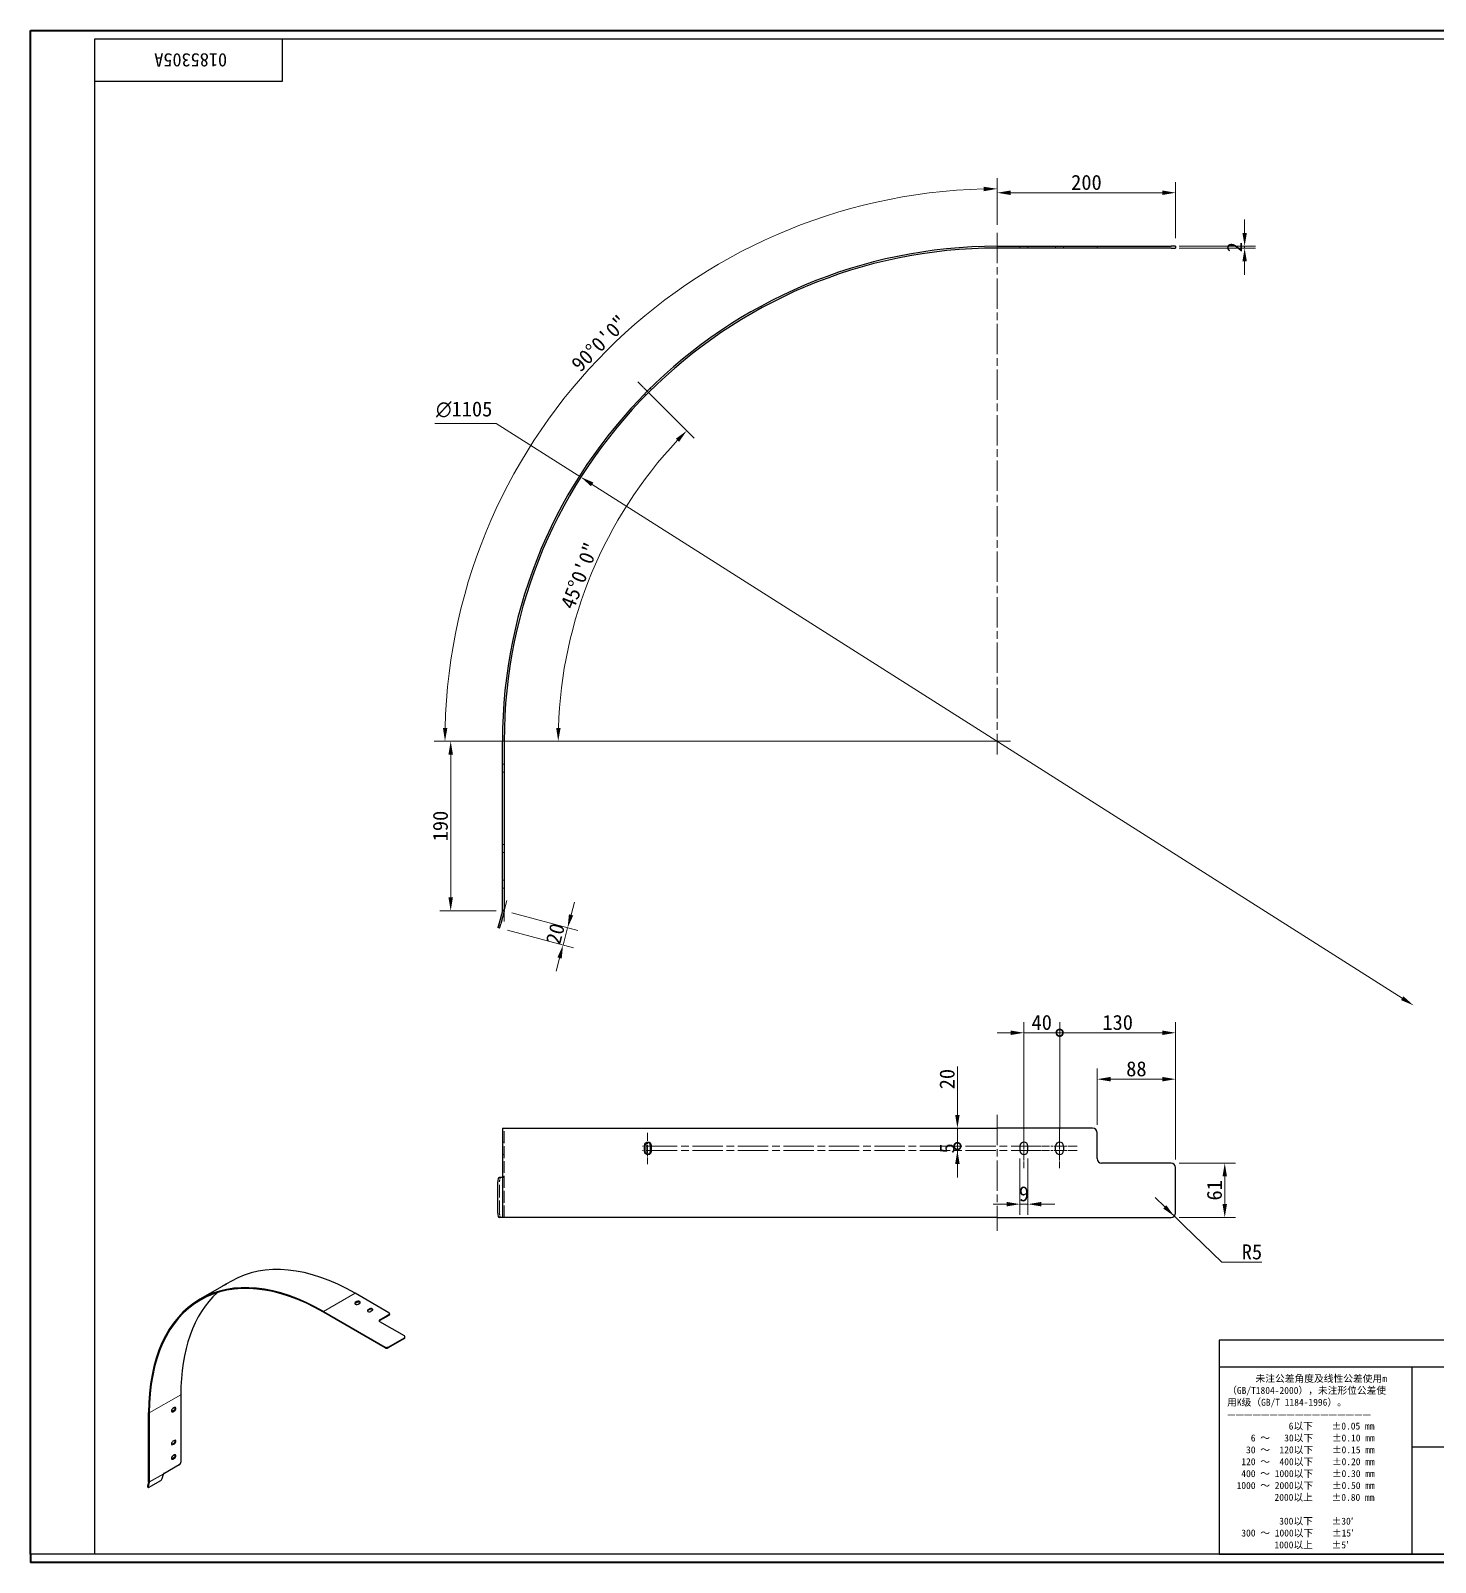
# Model space of a CAD drawing. Header units: millimetres. Extents: x 36 to 2487, y 33 to 1749.
# Drawn here: x 36 to 1610, y 33 to 1749 of the extents above; entities that cross this region are included whole.
import ezdxf
from ezdxf.enums import TextEntityAlignment as Align

# ---------------------------------------------------------------- set-up
doc = ezdxf.new("R2010")
doc.units = ezdxf.units.MM
doc.header["$LTSCALE"] = 6
doc.linetypes.add('CHAIN', pattern=[0.3543, 0.2362, -0.0295, 0.0591, -0.0295])
doc.linetypes.add('DASHED', pattern=[0.2067, 0.1654, -0.0413])
for name, color, linetype, lineweight in [('1', 7, 'Continuous', 18), ('可见 (ISO)', 7, 'Continuous', 25), ('可见窄的 (ISO)', 7, 'Continuous', 18), ('图框 (ISO)', 7, 'Continuous', 35), ('标题 (ISO)', 7, 'Continuous', 25)]:
    doc.layers.add(name, color=color, linetype=linetype, lineweight=lineweight)
for name, color, linetype, lineweight, true_color in [('中心标记 (ISO)', 1, 'CHAIN', 18, 0xff0000), ('中心线 (ISO)', 1, 'CHAIN', 18, 0xff0000), ('尺寸 (ISO)', 7, 'Continuous', 18, 0x008000), ('隐藏 (ISO)', 5, 'DASHED', 18, 0x0000ff)]:
    doc.layers.add(name, color=color, linetype=linetype, lineweight=lineweight, true_color=true_color)
doc.styles.add('文本样式164', font='SimSun.ttf')
doc.styles.add('文本样式165', font='SimSun.ttf')
doc.styles.add('文本样式74', font='SimSun.ttf')
doc.styles.add('最新国标', font='simfang.ttf')
doc.styles.add('注释文本 (ISO)', font='simfang.ttf')
doc.dimstyles.new('默认 (GB)', dxfattribs={"dimscale": 6, "dimtxt": 2.8, "dimasz": 2.5, "dimexe": 2, "dimexo": 1.5, "dimgap": 0.5, "dimtad": 1, "dimtoh": 1, "dimdsep": 46, "dimtxsty": '最新国标', "dimcen": 0.09, "dimdle": 10, "dimclrd": 256, "dimclre": 256, "dimclrt": 256, "dimaunit": 1, "dimadec": 3, "dimazin": 2, "dimtfac": 0.535714, "dimtdec": 3, "dimtmove": 0, "dimatfit": 3, "dimfxl": 0, "dimtolj": 1, "dimlwd": -1, "dimlwe": -1, "dimarcsym": 0})

# ---------------------------------------------------------------- blocks, each defined once
blk = doc.blocks.new('图框 最新国标')
at = {"layer": '图框 (ISO)'}
for p, q in [((6, 7), (6, 291.5)), ((6, 291.5), (414.5, 291.5)), ((414.5, 291.5), (414.5, 5.5)), ((6, 7), (6, 5.5)), ((6, 7), (6, 5.5)), ((414.5, 5.5), (6, 5.5))]:
    blk.add_line(p, q, dxfattribs=at)
at = {"layer": '图框 (ISO)', "color": 7, "linetype": 'Continuous', "lineweight": 25}
for p, q in [((18, 290), (413, 290)), ((18, 7), (18, 290)), ((18, 290), (413, 290)), ((53, 290), (53, 282)), ((413, 290), (413, 7)), ((413, 290), (413, 7)), ((53, 282), (18, 282)), ((413, 7), (6, 7)), ((413, 7), (18, 7))]:
    blk.add_line(p, q, dxfattribs=at)
at = {"layer": '图框 (ISO)', "style": '文本样式74'}
blk.add_attdef('零件代号_001', (42.7, 287.25), '', height=2.5, rotation=180, dxfattribs=at)
blk = doc.blocks.new('标题栏 最新国标')
at = {"layer": '标题 (ISO)'}
for p, q in [((381.98, -183.84), (196.98, -183.84)), ((196.98, -183.84), (196.98, -223.84)), ((254.48, -183.84), (254.48, -188.84)), ((269.48, -183.84), (269.48, -188.84)), ((281.48, -188.09), (281.48, -184.59)), ((281.48, -184.59), (286.48, -185.34)), ((286.48, -185.34), (286.48, -187.34)), ((289.48, -183.84), (289.48, -188.84)), ((381.98, -223.84), (381.98, -183.84)), ((383.48, -183.84), (383.48, -225.34)), ((286.48, -187.34), (281.48, -188.09)), ((196.98, -188.84), (381.98, -188.84)), ((232.98, -188.84), (232.98, -223.84)), ((321.98, -188.84), (321.98, -223.84)), ((321.98, -193.84), (381.98, -193.84)), ((321.98, -198.84), (381.98, -198.84)), ((351.98, -198.84), (351.98, -208.84)), ((321.98, -203.84), (232.98, -203.84)), ((321.98, -203.84), (381.98, -203.84)), ((321.98, -208.84), (381.98, -208.84)), ((321.98, -218.84), (381.98, -218.84)), ((196.98, -223.84), (381.98, -223.84)), ((383.48, -225.34), (196.98, -225.34))]:
    blk.add_line(p, q, dxfattribs=at)
at = {"layer": '标题 (ISO)', "linetype": 'CHAIN', "ltscale": 5.000333}
blk.add_line((274.98, -184.09), (274.98, -188.59), dxfattribs=at)
at = {"layer": '标题 (ISO)', "linetype": 'CHAIN', "ltscale": 15.834605}
blk.add_line((272.73, -186.34), (286.98, -186.34), dxfattribs=at)
at = {"layer": '标题 (ISO)'}
for radius in [1.75, 1]:
    blk.add_circle((274.98, -186.34), radius, dxfattribs=at)
at = {"layer": '1', "style": '文本样式164'}
for s, p in [('UNIT: mm', (261.98, -186.34)), ('材 料', (299.48, -186.34)), ('设 计', (327.98, -191.34)), ('制 图', (327.98, -196.34)), ('比 例', (327.98, -201.34)), ('重 量', (357.98, -201.34)), ('共 1  张', (336.98, -206.34)), ('第 1  张', (366.98, -206.34))]:
    blk.add_text(s, height=2, dxfattribs=at).set_placement(p, align=Align.MIDDLE_CENTER)
at = {"layer": '标题 (ISO)', "style": '注释文本 (ISO)'}
for s, insert, char_height, attachment_point, line_spacing_factor in [('\\fSimSun|b0|i0;{\\H1.3000;      未注公差角度及线性公差使用m\\P}\\fSimSun|b0|i0;{\\H1.3000;（GB/T1804-2000），未注形位公差使\\P}\\fSimSun|b0|i0;{\\H1.3000;用K级（GB/T 1184-1996）。\\P}\\fSimSun|b0|i0;{\\H1.3000;—————————————————\\P}\\fSimSun|b0|i0;{\\H1.3000;             6以下    ±0.05 mm\\P}\\fSimSun|b0|i0;{\\H1.3000;     6 ～   30以下    ±0.10 mm\\P}\\fSimSun|b0|i0;{\\H1.3000;    30 ～  120以下    ±0.15 mm\\P}\\fSimSun|b0|i0;{\\H1.3000;   120 ～  400以下    ±0.20 mm\\P}\\fSimSun|b0|i0;{\\H1.3000;   400 ～ 1000以下    ±0.30 mm\\P}\\fSimSun|b0|i0;{\\H1.3000;  1000 ～ 2000以下    ±0.50 mm\\P}\\fSimSun|b0|i0;{\\H1.3000;          2000以上    ±0.80 mm\\P}\\fSimSun|b0|i0;{\\H1.3000;\\P}\\fSimSun|b0|i0;{\\H1.3000;           300以下    ±30′\\P}\\fSimSun|b0|i0;{\\H1.3000;   300 ～ 1000以下    ±15′\\P}\\fSimSun|b0|i0;{\\H1.3000;          1000以上    ±5′}', (198.48, -206.63), 1.3, 4, 1.023913), ('{\\fMicrosoft YaHei|b0|i0|c134|p34;\\H1.75x;蓝探科工业自动化（江苏）有限公司\\P\\fArial|b0|i0|c0|p34;\\H0.71429x;Lantech Industrial Automation (Jiangsu) Co., Ltd\\fFangSong|b0|i0|c134|p49;.\\H1.15195x; }', (277.48, -213.84), 2, 5, 0.978695)]:
    blk.add_mtext(s, dxfattribs=dict(at, insert=insert, char_height=char_height, attachment_point=attachment_point, line_spacing_factor=line_spacing_factor))
at = {"layer": '标题 (ISO)', "attachment_point": 5, "style": '注释文本 (ISO)'}
for s, insert, char_height in [('\\fFangSong|b0|i0;零件号', (327.98, -211.84), 2), ('\\fSimSun|b0|i0;{\\H1.6000;未经蓝探科事先书面同意，严禁复制或发布此文件。}', (351.98, -221.34), 1.6)]:
    blk.add_mtext(s, dxfattribs=dict(at, insert=insert, char_height=char_height))
at = {"layer": '标题 (ISO)'}
for tag, p, height, style in [('材料_001', (320.09, -187.33), 2, '注释文本 (ISO)'), ('设计人_001', (353.65, -192.33), 2, '注释文本 (ISO)'), ('库存编号_001', (267.48, -198.12), 3.5, '文本样式165'), ('设计人_001', (353.65, -197.33), 2, '注释文本 (ISO)'), ('视图比例_001', (339.25, -202.33), 2, '注释文本 (ISO)'), ('质量\\P3;_001', (371.53, -202.3), 2, '注释文本 (ISO)'), ('零件代号_001', (347.9, -215.59), 3.5, '文本样式165')]:
    blk.add_attdef(tag, p, '', height=height, dxfattribs=dict(at, style=style))
blk = doc.blocks.new('*D5')
at = {"layer": 'Defpoints', "color": 0, "transparency": 16777216}
for p in [(652.7, 1248.8), (1585.9, 657)]:
    blk.add_point(p, dxfattribs=at)
at = {"layer": '尺寸 (ISO)', "color": 116, "true_color": 0x00803f, "transparency": 16777216}
for p, q in [((557.7, 1308.9), (489.1, 1308.9)), ((652.7, 1248.8), (557.7, 1308.9)), ((1573.2, 665.1), (665.3, 1240.7))]:
    blk.add_line(p, q, dxfattribs=at)
for points in [[(666.7, 1242.8), (664, 1238.6), (652.7, 1248.8)], [(1574.5, 667.2), (1571.9, 662.9), (1585.9, 657)]]:
    blk.add_solid(points, dxfattribs=at)
at = {"layer": '尺寸 (ISO)', "transparency": 16777216, "insert": (521.9, 1324.6), "char_height": 16.8, "attachment_point": 5, "style": '最新国标'}
blk.add_mtext('\\A1;\\fAIGDT|b0|i0;n\\fFangSong|b0|i0;1105', dxfattribs=at)
blk = doc.blocks.new('*D6')
at = {"layer": 'Defpoints', "color": 0, "transparency": 16777216}
for p in [(1319.3, 1567.4), (1119.3, 1522.4), (1319.3, 1507.4)]:
    blk.add_point(p, dxfattribs=at)
at = {"layer": '尺寸 (ISO)', "color": 116, "true_color": 0x00803f, "transparency": 16777216}
for p, q in [((1119.3, 1531.4), (1119.3, 1579.4)), ((1319.3, 1516.4), (1319.3, 1579.4)), ((1134.3, 1567.4), (1304.3, 1567.4))]:
    blk.add_line(p, q, dxfattribs=at)
for points in [[(1134.3, 1569.9), (1134.3, 1564.9), (1119.3, 1567.4)], [(1304.3, 1569.9), (1304.3, 1564.9), (1319.3, 1567.4)]]:
    blk.add_solid(points, dxfattribs=at)
at = {"layer": '尺寸 (ISO)', "transparency": 16777216, "insert": (1219.3, 1578.9), "char_height": 16.8, "attachment_point": 5, "style": '最新国标'}
blk.add_mtext('\\A1;200', dxfattribs=at)
blk = doc.blocks.new('*D7')
at = {"layer": 'Defpoints', "color": 0, "transparency": 16777216}
for p in [(506.8, 952.9), (549.8, 952.9), (566.8, 762.9)]:
    blk.add_point(p, dxfattribs=at)
at = {"layer": '尺寸 (ISO)', "color": 116, "true_color": 0x00803f, "transparency": 16777216}
for p, q in [((540.8, 952.9), (494.8, 952.9)), ((506.8, 777.9), (506.8, 937.9)), ((557.8, 762.9), (494.8, 762.9))]:
    blk.add_line(p, q, dxfattribs=at)
for points in [[(504.3, 937.9), (509.3, 937.9), (506.8, 952.9)], [(504.3, 777.9), (509.3, 777.9), (506.8, 762.9)]]:
    blk.add_solid(points, dxfattribs=at)
at = {"layer": '尺寸 (ISO)', "transparency": 16777216, "insert": (495.3, 857.9), "char_height": 16.8, "attachment_point": 5, "rotation": 90, "style": '最新国标'}
blk.add_mtext('\\A1;190', dxfattribs=at)
blk = doc.blocks.new('*D8')
at = {"layer": 'Defpoints', "color": 0, "transparency": 16777216}
for p in [(1119.3, 1522.4), (809.8, 1488.8), (1110.3, 952.9), (1119.3, 952.9)]:
    blk.add_point(p, dxfattribs=at)
at = {"layer": '尺寸 (ISO)', "color": 116, "true_color": 0x00803f, "transparency": 16777216}
for p, q in [((1119.3, 1531.4), (1119.3, 1583.8)), ((1101.3, 952.9), (488.4, 952.9))]:
    blk.add_line(p, q, dxfattribs=at)
blk.add_arc((1119.3, 952.9), 618.9, 91.3888, 178.6112, dxfattribs=at)
for points in [[(1104.2, 1574.1), (1104.3, 1569.1), (1119.3, 1571.8)], [(503.1, 967.9), (498.1, 967.9), (500.4, 952.9)]]:
    blk.add_solid(points, dxfattribs=at)
at = {"layer": '尺寸 (ISO)', "transparency": 16777216, "insert": (673.5, 1398.6), "char_height": 16.8, "attachment_point": 5, "rotation": 45, "style": '最新国标'}
blk.add_mtext('\\A1;90°0\'0"', dxfattribs=at)
blk = doc.blocks.new('*D9')
at = {"layer": 'Defpoints', "color": 0, "transparency": 16777216}
for p in [(1314.3, 1507.4), (1314.3, 1505.4), (1396.6, 1505.4)]:
    blk.add_point(p, dxfattribs=at)
at = {"layer": '尺寸 (ISO)', "color": 116, "true_color": 0x00803f, "transparency": 16777216}
for p, q in [((1396.6, 1522.4), (1396.6, 1537.4)), ((1323.3, 1507.4), (1408.6, 1507.4)), ((1323.3, 1505.4), (1408.6, 1505.4)), ((1396.6, 1507.4), (1396.6, 1505.4)), ((1396.6, 1490.4), (1396.6, 1475.4))]:
    blk.add_line(p, q, dxfattribs=at)
for points in [[(1394.1, 1522.4), (1399.1, 1522.4), (1396.6, 1507.4)], [(1394.1, 1490.4), (1399.1, 1490.4), (1396.6, 1505.4)]]:
    blk.add_solid(points, dxfattribs=at)
at = {"layer": '尺寸 (ISO)', "transparency": 16777216, "insert": (1385.2, 1506.4), "char_height": 16.8, "attachment_point": 5, "rotation": 90, "style": '最新国标'}
blk.add_mtext('\\A1;2', dxfattribs=at)
blk = doc.blocks.new('*D10')
at = {"layer": 'Defpoints', "color": 0, "transparency": 16777216}
for p in [(566.8, 762.9), (561.6, 743.6), (632.7, 724.5)]:
    blk.add_point(p, dxfattribs=at)
at = {"layer": '尺寸 (ISO)', "color": 116, "true_color": 0x00803f, "transparency": 16777216}
for p, q in [((641.7, 758.3), (645.6, 772.8)), ((575.5, 760.6), (649.4, 740.7)), ((570.3, 741.2), (644.3, 721.4)), ((637.8, 743.8), (632.7, 724.5)), ((628.8, 710), (624.9, 695.5))]:
    blk.add_line(p, q, dxfattribs=at)
for points in [[(639.3, 759), (644.1, 757.7), (637.8, 743.8)], [(626.4, 710.7), (631.2, 709.4), (632.7, 724.5)]]:
    blk.add_solid(points, dxfattribs=at)
at = {"layer": '尺寸 (ISO)', "transparency": 16777216, "insert": (624.1, 737.2), "char_height": 16.8, "attachment_point": 5, "rotation": 75, "style": '最新国标'}
blk.add_mtext('\\A1;20', dxfattribs=at)
blk = doc.blocks.new('_DotSmall')
at = {"color": 0, "linetype": 'ByBlock', "const_width": 0.5}
blk.add_lwpolyline([(-0.0625, 0, 1), (0.0625, 0, 1)], format="xyb", close=True, dxfattribs=at)
blk = doc.blocks.new('*D11')
at = {"layer": 'Defpoints', "color": 0, "transparency": 16777216}
for p in [(1189.3, 626.3), (1149.3, 509.3), (1189.3, 509.3)]:
    blk.add_point(p, dxfattribs=at)
at = {"layer": '尺寸 (ISO)', "color": 116, "true_color": 0x00803f, "transparency": 16777216}
for p, q in [((1149.3, 518.3), (1149.3, 638.3)), ((1189.3, 518.3), (1189.3, 638.3)), ((1134.3, 626.3), (1119.3, 626.3)), ((1149.3, 626.3), (1164.3, 626.3)), ((1164.3, 626.3), (1189.3, 626.3))]:
    blk.add_line(p, q, dxfattribs=at)
blk.add_solid([(1134.3, 628.8), (1134.3, 623.8), (1149.3, 626.3)], dxfattribs=at)
at = {"layer": '尺寸 (ISO)', "color": 116, "true_color": 0x00803f, "transparency": 16777216, "xscale": 15, "yscale": 15, "zscale": 15, "rotation": 180}
blk.add_blockref('_DotSmall', (1189.3, 626.3), dxfattribs=at)
at = {"layer": '尺寸 (ISO)', "transparency": 16777216, "insert": (1169.2, 637.8), "char_height": 16.8, "attachment_point": 5, "style": '最新国标'}
blk.add_mtext('\\A1;40', dxfattribs=at)
blk = doc.blocks.new('*D13')
at = {"layer": 'Defpoints', "color": 0, "transparency": 16777216}
for p in [(1319.3, 626.3), (1189.3, 509.3), (1319.3, 475.3)]:
    blk.add_point(p, dxfattribs=at)
at = {"layer": '尺寸 (ISO)', "color": 116, "true_color": 0x00803f, "transparency": 16777216}
for p, q in [((1189.3, 518.3), (1189.3, 638.3)), ((1319.3, 484.3), (1319.3, 638.3)), ((1189.3, 626.3), (1304.3, 626.3))]:
    blk.add_line(p, q, dxfattribs=at)
blk.add_solid([(1304.3, 628.8), (1304.3, 623.8), (1319.3, 626.3)], dxfattribs=at)
at = {"layer": '尺寸 (ISO)', "color": 116, "true_color": 0x00803f, "transparency": 16777216, "xscale": 15, "yscale": 15, "zscale": 15, "rotation": 180}
blk.add_blockref('_DotSmall', (1189.3, 626.3), dxfattribs=at)
at = {"layer": '尺寸 (ISO)', "transparency": 16777216, "insert": (1254.3, 637.8), "char_height": 16.8, "attachment_point": 5, "style": '最新国标'}
blk.add_mtext('\\A1;130', dxfattribs=at)
blk = doc.blocks.new('*D14')
at = {"layer": 'Defpoints', "color": 0, "transparency": 16777216}
for p in [(1319.3, 574.3), (1231.3, 514.3), (1319.3, 475.3)]:
    blk.add_point(p, dxfattribs=at)
at = {"layer": '尺寸 (ISO)', "color": 116, "true_color": 0x00803f, "transparency": 16777216}
for p, q in [((1231.3, 523.3), (1231.3, 586.3)), ((1319.3, 484.3), (1319.3, 586.3)), ((1246.3, 574.3), (1304.3, 574.3))]:
    blk.add_line(p, q, dxfattribs=at)
for points in [[(1246.3, 576.8), (1246.3, 571.8), (1231.3, 574.3)], [(1304.3, 576.8), (1304.3, 571.8), (1319.3, 574.3)]]:
    blk.add_solid(points, dxfattribs=at)
at = {"layer": '尺寸 (ISO)', "transparency": 16777216, "insert": (1275.3, 585.8), "char_height": 16.8, "attachment_point": 5, "style": '最新国标'}
blk.add_mtext('\\A1;88', dxfattribs=at)
blk = doc.blocks.new('*D15')
at = {"layer": 'Defpoints', "color": 0, "transparency": 16777216}
for p in [(1314.3, 480.3), (1314.3, 419.3), (1374.3, 419.3)]:
    blk.add_point(p, dxfattribs=at)
at = {"layer": '尺寸 (ISO)', "color": 116, "true_color": 0x00803f, "transparency": 16777216}
for p, q in [((1323.3, 480.3), (1386.3, 480.3)), ((1374.3, 465.3), (1374.3, 434.3)), ((1323.3, 419.3), (1386.3, 419.3))]:
    blk.add_line(p, q, dxfattribs=at)
for points in [[(1371.8, 465.3), (1376.8, 465.3), (1374.3, 480.3)], [(1371.8, 434.3), (1376.8, 434.3), (1374.3, 419.3)]]:
    blk.add_solid(points, dxfattribs=at)
at = {"layer": '尺寸 (ISO)', "transparency": 16777216, "insert": (1362.8, 449.8), "char_height": 16.8, "attachment_point": 5, "rotation": 90, "style": '最新国标'}
blk.add_mtext('\\A1;61', dxfattribs=at)
blk = doc.blocks.new('*D16')
at = {"layer": 'Defpoints', "color": 0, "transparency": 16777216}
for p in [(1074.7, 499.3), (1149.3, 499.3), (1149.3, 494.3)]:
    blk.add_point(p, dxfattribs=at)
at = {"layer": '尺寸 (ISO)', "color": 116, "true_color": 0x00803f, "transparency": 16777216}
for p, q in [((1074.7, 499.3), (1074.7, 514.3)), ((1074.7, 494.3), (1074.7, 499.3)), ((1074.7, 479.3), (1074.7, 464.3))]:
    blk.add_line(p, q, dxfattribs=at)
blk.add_solid([(1072.2, 479.3), (1077.2, 479.3), (1074.7, 494.3)], dxfattribs=at)
at = {"layer": '尺寸 (ISO)', "color": 116, "true_color": 0x00803f, "transparency": 16777216, "xscale": 15, "yscale": 15, "zscale": 15, "rotation": 270}
blk.add_blockref('_DotSmall', (1074.7, 499.3), dxfattribs=at)
at = {"layer": '尺寸 (ISO)', "transparency": 16777216, "insert": (1063.2, 496.8), "char_height": 16.8, "attachment_point": 5, "rotation": 90, "style": '最新国标'}
blk.add_mtext('\\A1;5', dxfattribs=at)
blk = doc.blocks.new('*D17')
at = {"layer": 'Defpoints', "color": 0, "transparency": 16777216}
for p in [(1074.7, 519.3), (1119.3, 519.3), (1149.3, 499.3)]:
    blk.add_point(p, dxfattribs=at)
at = {"layer": '尺寸 (ISO)', "color": 116, "true_color": 0x00803f, "transparency": 16777216}
for p, q in [((1074.7, 534.3), (1074.7, 588.5)), ((1074.7, 499.3), (1074.7, 519.3)), ((1074.7, 499.3), (1074.7, 484.3))]:
    blk.add_line(p, q, dxfattribs=at)
blk.add_solid([(1072.2, 534.3), (1077.2, 534.3), (1074.7, 519.3)], dxfattribs=at)
at = {"layer": '尺寸 (ISO)', "color": 116, "true_color": 0x00803f, "transparency": 16777216, "xscale": 15, "yscale": 15, "zscale": 15, "rotation": 90}
blk.add_blockref('_DotSmall', (1074.7, 499.3), dxfattribs=at)
at = {"layer": '尺寸 (ISO)', "transparency": 16777216, "insert": (1063.2, 574.4), "char_height": 16.8, "attachment_point": 5, "rotation": 90, "style": '最新国标'}
blk.add_mtext('\\A1;20', dxfattribs=at)
blk = doc.blocks.new('*D18')
at = {"layer": 'Defpoints', "color": 0, "transparency": 16777216}
for p in [(1144.8, 494.3), (1153.8, 494.3), (1153.8, 434.3)]:
    blk.add_point(p, dxfattribs=at)
at = {"layer": '尺寸 (ISO)', "color": 116, "true_color": 0x00803f, "transparency": 16777216}
for p, q in [((1144.8, 485.3), (1144.8, 422.3)), ((1153.8, 485.3), (1153.8, 422.3)), ((1129.8, 434.3), (1114.8, 434.3)), ((1144.8, 434.3), (1153.8, 434.3)), ((1168.8, 434.3), (1183.8, 434.3))]:
    blk.add_line(p, q, dxfattribs=at)
for points in [[(1129.8, 436.8), (1129.8, 431.8), (1144.8, 434.3)], [(1168.8, 436.8), (1168.8, 431.8), (1153.8, 434.3)]]:
    blk.add_solid(points, dxfattribs=at)
at = {"layer": '尺寸 (ISO)', "transparency": 16777216, "insert": (1149.3, 445.8), "char_height": 16.8, "attachment_point": 5, "style": '最新国标'}
blk.add_mtext('\\A1;9', dxfattribs=at)
blk = doc.blocks.new('*D19')
at = {"layer": 'Defpoints', "color": 0, "transparency": 16777216}
for p in [(1314.3, 424.3), (1317.9, 420.8)]:
    blk.add_point(p, dxfattribs=at)
at = {"layer": '尺寸 (ISO)', "color": 116, "true_color": 0x00803f, "transparency": 16777216}
for p, q in [((1307.1, 431.2), (1296.3, 441.7)), ((1314.3, 424.3), (1317.9, 420.8)), ((1317.9, 420.8), (1328.6, 410.4)), ((1371.2, 369.2), (1328.6, 410.4)), ((1416, 369.2), (1371.2, 369.2))]:
    blk.add_line(p, q, dxfattribs=at)
blk.add_solid([(1308.8, 433), (1305.3, 429.4), (1317.9, 420.8)], dxfattribs=at)
at = {"layer": '尺寸 (ISO)', "transparency": 16777216, "insert": (1404.8, 380.7), "char_height": 16.8, "attachment_point": 5, "style": '最新国标'}
blk.add_mtext('\\A1;R5', dxfattribs=at)
blk = doc.blocks.new('*D29')
at = {"layer": 'Defpoints', "color": 0, "transparency": 16777216}
for p in [(716.6, 1355.6), (693.2, 1198.9), (1110.3, 952.9), (1119.3, 952.9)]:
    blk.add_point(p, dxfattribs=at)
at = {"layer": '尺寸 (ISO)', "color": 116, "true_color": 0x00803f, "transparency": 16777216}
blk.add_line((722.9, 1349.2), (779.8, 1292.3), dxfattribs=at)
blk.add_arc((1119.3, 952.9), 492, 136.7469, 178.2531, dxfattribs=at)
for points in [[(759.1, 1291.8), (762.7, 1288.3), (771.4, 1300.8)], [(630, 967.9), (625, 967.9), (627.3, 952.9)]]:
    blk.add_solid(points, dxfattribs=at)
at = {"layer": '尺寸 (ISO)', "transparency": 16777216, "insert": (651.2, 1138.4), "char_height": 16.8, "attachment_point": 5, "rotation": 68.3848, "style": '最新国标'}
blk.add_mtext('\\A1;45°0\'0"', dxfattribs=at)

msp = doc.modelspace()

# ---------------------------------------------------------------- linework, layer by layer
at = {"layer": '中心标记 (ISO)', "ltscale": 23.990969}
for p, q in [((1119.259, 1522.39), (1119.259, 937.89)), ((1134.259, 952.89), (549.759, 952.89)), ((1168.759, 499.283), (721.719, 499.283)), ((1168.759, 494.283), (721.719, 494.283))]:
    msp.add_line(p, q, dxfattribs=at)
at = {"layer": '中心标记 (ISO)', "ltscale": 6.389343}
for p, q in [((1149.259, 518.783), (1149.259, 484.283)), ((1189.259, 518.783), (1189.259, 484.283)), ((1149.259, 509.283), (1149.259, 474.783)), ((1189.259, 509.283), (1189.259, 474.783))]:
    msp.add_line(p, q, dxfattribs=at)
at = {"layer": '中心标记 (ISO)', "ltscale": 7.222748}
for p, q in [((1208.759, 499.283), (1169.759, 499.283)), ((1208.759, 494.283), (1169.759, 494.283))]:
    msp.add_line(p, q, dxfattribs=at)
at = {"layer": '中心线 (ISO)', "ltscale": 5.926352}
msp.add_line((716.575, 1355.574), (739.202, 1332.947), dxfattribs=at)
at = {"layer": '中心线 (ISO)', "ltscale": 23.990969}
msp.add_line((1119.259, 534.283), (1119.259, 404.283), dxfattribs=at)
at = {"layer": '中心线 (ISO)', "ltscale": 6.481943}
msp.add_line((727.181, 514.283), (727.181, 479.283), dxfattribs=at)
at = {"layer": '可见 (ISO)'}
for p, q in [((1119.259, 1507.39), (1314.259, 1507.39)), ((1314.259, 1505.39), (1119.259, 1505.39)), ((1319.259, 1507.39), (1314.259, 1507.39)), ((1314.259, 1505.39), (1319.259, 1505.39)), ((1319.259, 1507.39), (1319.259, 1505.39)), ((564.759, 763.417), (564.759, 952.89)), ((566.759, 952.89), (566.759, 763.417)), ((564.691, 762.899), (560.945, 748.919)), ((566.623, 762.381), (562.877, 748.401)), ((566.724, 762.89), (566.759, 762.89)), ((566.759, 762.89), (566.759, 763.417)), ((560.945, 748.919), (559.651, 744.089)), ((561.583, 743.571), (559.651, 744.089)), ((561.583, 743.571), (562.877, 748.401)), ((564.759, 519.283), (564.759, 419.283)), ((564.759, 519.283), (1119.259, 519.283)), ((1226.259, 519.283), (1119.259, 519.283)), ((723.999, 494.283), (723.999, 499.283)), ((725.414, 499.283), (725.414, 494.283)), ((730.363, 499.283), (730.363, 494.283)), ((1144.759, 499.283), (1144.759, 494.283)), ((1153.759, 494.283), (1153.759, 499.283)), ((1184.759, 494.283), (1184.759, 499.283)), ((1193.759, 499.283), (1193.759, 494.283)), ((1231.259, 485.283), (1231.259, 514.283)), ((564.691, 464.283), (560.945, 464.283)), ((564.759, 464.283), (564.691, 464.283)), ((1314.259, 480.283), (1236.259, 480.283)), ((1319.259, 424.283), (1319.259, 475.283)), ((559.651, 424.283), (559.651, 459.283)), ((564.691, 419.283), (560.945, 419.283)), ((564.759, 419.283), (564.691, 419.283)), ((1119.259, 419.283), (564.759, 419.283)), ((1119.259, 419.283), (1314.259, 419.283)), ((255.127, 344.735), (253.359, 343.715)), ((261.068, 348.176), (255.588, 345.012)), ((250.638, 342.155), (225.713, 327.764)), ((437.523, 312.603), (399.693, 334.444)), ((364.338, 314.032), (433.281, 274.228)), ((433.281, 273.411), (364.338, 313.216)), ((401.638, 325.157), (399.87, 324.136)), ((399.87, 323.32), (401.638, 324.34)), ((403.052, 322.299), (404.82, 323.32)), ((414.012, 315.971), (415.78, 316.992)), ((415.78, 316.175), (414.012, 315.155)), ((418.962, 315.155), (417.194, 314.134)), ((427.27, 304.642), (437.523, 310.562)), ((437.523, 309.745), (427.27, 303.826)), ((438.256, 311.583), (438.256, 310.766)), ((454.848, 286.679), (427.27, 302.601)), ((436.816, 274.228), (454.848, 284.638)), ((454.848, 283.822), (436.816, 273.411)), ((455.58, 284.842), (455.58, 285.659)), ((197.284, 206.357), (195.516, 205.336)), ((204.355, 220.849), (204.355, 145.323)), ((168.293, 123.493), (168.293, 200.845)), ((169, 200.437), (169, 123.085)), ((196.577, 203.091), (194.809, 202.07)), ((195.516, 201.662), (197.284, 202.682)), ((196.577, 166.348), (194.809, 165.328)), ((197.284, 169.614), (195.516, 168.594)), ((195.516, 164.919), (197.284, 165.94)), ((202.587, 142.262), (185.263, 132.259)), ((196.577, 150.018), (194.809, 148.998)), ((197.284, 153.284), (195.516, 152.264)), ((195.516, 148.589), (197.284, 149.61)), ((168.268, 123.296), (166.944, 118.353)), ((168.951, 122.69), (167.627, 117.747)), ((168.937, 117.06), (181.312, 124.205)), ((183.537, 126.933), (184.861, 131.876)), ((185.263, 132.668), (184.91, 132.464)), ((184.91, 132.464), (185.263, 132.259)), ((184.91, 132.464), (184.91, 132.27)), ((185.263, 132.259), (185.263, 132.668)), ((167.736, 116.897), (167.053, 117.503))]:
    msp.add_line(p, q, dxfattribs=at)
for centre, radius, start, end in [((1119.259, 952.89), 554.5, 90, 180), ((1119.259, 952.89), 552.5, 90, 180), ((562.759, 763.417), 2, 345, 0), ((562.759, 763.417), 4, 345, 0), ((1226.259, 514.283), 5, 0, 90), ((1149.259, 499.283), 4.5, 0, 180), ((1189.259, 499.283), 4.5, 0, 180), ((1149.259, 494.283), 4.5, 180, 0), ((1189.259, 494.283), 4.5, 180, 0), ((1236.259, 485.283), 5, 180, 270), ((1314.259, 475.283), 5, 0, 90), ((1314.259, 424.283), 5, 270, 0)]:
    msp.add_arc(centre, radius, start, end, dxfattribs=at)
for centre, major_axis, ratio, start_param, end_param in [((560.945, 459.283), (0, 5), 0.25881905, 0, 1.57079633), ((560.945, 424.283), (0, -5), 0.25881905, 4.71238898, 6.28318531), ((364.338, 87.658), (-138.125, 239.24), 0.57735027, 5.49778714, 7.06858347), ((399.693, 108.071), (-138.625, 240.106), 0.57735027, 5.49778714, 6.28318531), ((364.338, 87.658), (-138.625, 240.106), 0.57735027, 5.49778714, 7.06858347), ((399.693, 108.071), (-138.125, 239.24), 0.57735027, 0.12833512, 0.78539816), ((401.461, 323.218), (-2.25, 0), 0.57735027, 5.49778714, 8.6393798), ((401.461, 322.401), (-2.25, 0), 0.57735027, 5.49778714, 5.96349805), ((403.229, 324.238), (2.25, 0), 0.57735027, 5.49778714, 8.6393798), ((403.229, 323.422), (2.25, 0), 0.57735027, 0.31968726, 2.35619449), ((415.603, 315.053), (-2.25, 0), 0.57735027, 5.49778714, 8.6393798), ((415.603, 314.236), (-2.25, 0), 0.57735027, 5.49778714, 5.96349805), ((417.371, 316.073), (2.25, 0), 0.57735027, 5.49778714, 8.6393798), ((417.371, 315.257), (2.25, 0), 0.57735027, 0.31968726, 2.35619449), ((435.756, 311.583), (2.5, 0), 0.57735027, 5.49778714, 7.06858347), ((435.756, 310.766), (2.5, 0), 0.57735027, 5.49778714, 6.28318531), ((429.038, 303.622), (-2.5, 0), 0.57735027, 5.49778714, 7.06858347), ((429.038, 302.805), (-2.5, 0), 0.57735027, 5.49778714, 5.99642875), ((453.08, 285.659), (2.5, 0), 0.57735027, 5.49778714, 7.06858347), ((453.08, 284.842), (2.5, 0), 0.57735027, 5.49778714, 6.28318531), ((435.049, 275.248), (2.5, 0), 0.57735027, 3.92699082, 5.49778714), ((435.049, 274.432), (-2.5, 0), 0.57735027, 0.78539816, 2.35619449), ((196.577, 204.928), (1.125, 1.949), 0.57735027, 3.92699082, 5.96349805), ((197.284, 204.519), (1.125, 1.949), 0.57735027, 3.92699082, 7.06858347), ((195.516, 203.499), (-1.125, -1.949), 0.57735027, 3.92699082, 7.06858347), ((194.809, 203.907), (-1.125, -1.949), 0.57735027, 0.31968726, 0.78539816), ((195.516, 166.756), (-1.125, -1.949), 0.57735027, 3.92699082, 7.06858347), ((194.809, 167.165), (-1.125, -1.949), 0.57735027, 0.31968726, 0.78539816), ((196.577, 168.185), (1.125, 1.949), 0.57735027, 3.92699082, 5.96349805), ((197.284, 167.777), (1.125, 1.949), 0.57735027, 3.92699082, 7.06858347), ((195.516, 150.427), (-1.125, -1.949), 0.57735027, 3.92699082, 7.06858347), ((194.809, 150.835), (-1.125, -1.949), 0.57735027, 0.31968726, 0.78539816), ((196.577, 151.855), (1.125, 1.949), 0.57735027, 3.92699082, 5.96349805), ((197.284, 151.447), (1.125, 1.949), 0.57735027, 3.92699082, 7.06858347), ((202.587, 144.303), (1.25, 2.165), 0.57735027, 3.92699082, 5.49778714), ((167.585, 123.901), (0.5, -0.866), 0.57735027, 0.52359878, 0.78539816), ((167.585, 123.901), (1, -1.732), 0.57735027, 0.52359878, 0.78539816), ((181.769, 125.912), (1.659, 1.871), 0.40824829, 4.02766978, 5.5984661), ((183.495, 133.087), (-1, 1.732), 0.57735027, 3.66519143, 3.92699082), ((168.712, 119.373), (-1.659, -1.871), 0.40824829, 5.5984661, 6.28318531), ((169.395, 118.768), (-1.659, -1.871), 0.40824829, 5.5984661, 7.16926243)]:
    msp.add_ellipse(centre, major_axis=major_axis, ratio=ratio, start_param=start_param, end_param=end_param, dxfattribs=at)
for points, knots in [([(723.999, 499.283), (723.999, 499.848), (724.079, 500.451), (724.401, 501.559), (724.644, 502.065), (725.206, 502.864), (725.562, 503.211), (726.343, 503.67), (726.769, 503.783), (727.168, 503.783)], [-1.356078494, -1.356078494, -1.356078494, -1.356078494, -1.186568682, -1.186568682, -1.01705887, -1.01705887, -0.847549058, -0.847549058, -0.678039247, -0.678039247, -0.678039247, -0.678039247]), ([(727.876, 503.669), (727.703, 503.614), (727.532, 503.537), (726.976, 503.211), (726.62, 502.864), (726.058, 502.065), (725.815, 501.559), (725.493, 500.451), (725.414, 499.848), (725.414, 499.283)], [0.775903015, 0.775903015, 0.775903015, 0.775903015, 0.847549087, 0.847549087, 1.017058905, 1.017058905, 1.186568722, 1.186568722, 1.35607854, 1.35607854, 1.35607854, 1.35607854]), ([(727.168, 503.783), (727.568, 503.783), (727.995, 503.67), (728.781, 503.211), (729.141, 502.864), (729.709, 502.065), (729.956, 501.559), (730.283, 500.451), (730.363, 499.848), (730.363, 499.283)], [-0.678039247, -0.678039247, -0.678039247, -0.678039247, -0.508529435, -0.508529435, -0.339019623, -0.339019623, -0.169509812, -0.169509812, 0, 0, 0, 0]), ([(727.168, 489.783), (726.769, 489.783), (726.343, 489.896), (725.562, 490.355), (725.206, 490.701), (724.644, 491.5), (724.401, 492.006), (724.079, 493.115), (723.999, 493.718), (723.999, 494.283)], [0.678039247, 0.678039247, 0.678039247, 0.678039247, 0.847549058, 0.847549058, 1.01705887, 1.01705887, 1.186568682, 1.186568682, 1.356078494, 1.356078494, 1.356078494, 1.356078494]), ([(725.414, 494.283), (725.414, 493.718), (725.493, 493.115), (725.815, 492.006), (726.058, 491.5), (726.62, 490.701), (726.976, 490.355), (727.532, 490.028), (727.703, 489.952), (727.876, 489.897)], [-1.35607854, -1.35607854, -1.35607854, -1.35607854, -1.186568722, -1.186568722, -1.017058905, -1.017058905, -0.847549087, -0.847549087, -0.775903015, -0.775903015, -0.775903015, -0.775903015]), ([(730.363, 494.283), (730.363, 493.718), (730.283, 493.115), (729.956, 492.006), (729.709, 491.5), (729.141, 490.701), (728.781, 490.355), (727.995, 489.896), (727.568, 489.783), (727.168, 489.783)], [0, 0, 0, 0, 0.169509812, 0.169509812, 0.339019623, 0.339019623, 0.508529435, 0.508529435, 0.678039247, 0.678039247, 0.678039247, 0.678039247]), ([(253.359, 343.715), (253.159, 343.599), (252.918, 343.461), (252.41, 343.169), (252.144, 343.017), (251.66, 342.741), (251.411, 342.598), (250.97, 342.346), (250.78, 342.236), (250.638, 342.155)], [0, 0, 0, 0, 0.169509812, 0.169509812, 0.339019623, 0.339019623, 0.508529435, 0.508529435, 0.678039247, 0.678039247, 0.678039247, 0.678039247]), ([(253.118, 343.576), (253.259, 343.658), (253.413, 343.747), (253.823, 343.986), (254.088, 344.14), (254.57, 344.42), (254.818, 344.565), (255.257, 344.82), (255.447, 344.931), (255.588, 345.012)], [-1.292359662, -1.292359662, -1.292359662, -1.292359662, -1.186568682, -1.186568682, -1.01705887, -1.01705887, -0.847549058, -0.847549058, -0.678039247, -0.678039247, -0.678039247, -0.678039247]), ([(255.588, 345.012), (255.729, 345.094), (255.84, 345.157), (255.956, 345.222), (255.961, 345.224), (255.879, 345.174), (255.787, 345.119), (255.511, 344.958), (255.326, 344.851), (255.127, 344.735)], [-0.678039247, -0.678039247, -0.678039247, -0.678039247, -0.508529435, -0.508529435, -0.339019623, -0.339019623, -0.169509812, -0.169509812, 0, 0, 0, 0])]:
    msp.add_open_spline(points, degree=3, knots=knots, dxfattribs=at)
at = {"layer": '可见窄的 (ISO)'}
for p, q in [((399.693, 334.444), (364.338, 314.032)), ((364.338, 314.032), (364.338, 313.216)), ((399.87, 324.136), (399.87, 323.32)), ((401.638, 325.157), (401.638, 324.34)), ((414.012, 315.971), (414.012, 315.155)), ((415.78, 316.992), (415.78, 316.175)), ((437.523, 310.562), (437.523, 309.745)), ((427.27, 303.826), (427.27, 304.642)), ((454.848, 284.638), (454.848, 283.822)), ((433.281, 273.411), (433.281, 274.228)), ((436.816, 274.228), (436.816, 273.411)), ((169, 200.437), (204.355, 220.849)), ((168.293, 200.845), (169, 200.437)), ((194.809, 202.07), (195.516, 201.662)), ((196.577, 203.091), (197.284, 202.682)), ((194.809, 165.328), (195.516, 164.919)), ((196.577, 166.348), (197.284, 165.94)), ((194.809, 148.998), (195.516, 148.589)), ((196.577, 150.018), (197.284, 149.61)), ((168.268, 123.296), (168.951, 122.69)), ((169, 123.085), (168.293, 123.493)), ((168.951, 122.69), (184.861, 131.876)), ((184.91, 132.27), (169, 123.085)), ((166.944, 118.353), (167.627, 117.747))]:
    msp.add_line(p, q, dxfattribs=at)
at = {"layer": '尺寸 (ISO)'}
for q in [(569.865, 774.481), (569.865, 774.481), (566.759, 750.89), (566.759, 750.89)]:
    msp.add_line((566.759, 762.89), q, dxfattribs=at)
at = {"layer": '隐藏 (ISO)', "ltscale": 0.634799}
for p, q in [((1144.759, 1507.39), (1144.759, 1505.39)), ((1153.759, 1507.39), (1153.759, 1505.39)), ((1184.759, 1507.39), (1184.759, 1505.39)), ((1193.759, 1507.39), (1193.759, 1505.39)), ((1231.259, 1505.39), (1231.259, 1507.39)), ((564.759, 927.39), (566.759, 927.39)), ((564.759, 918.39), (566.759, 918.39)), ((564.759, 837.39), (566.759, 837.39)), ((564.759, 828.39), (566.759, 828.39)), ((564.759, 797.39), (566.759, 797.39)), ((564.759, 788.39), (566.759, 788.39)), ((564.759, 763.89), (566.759, 763.89)), ((566.759, 503.783), (564.759, 503.783)), ((727.168, 503.783), (728.583, 503.783)), ((566.759, 489.783), (564.759, 489.783)), ((727.168, 489.783), (728.583, 489.783)), ((564.759, 465.283), (566.759, 465.283)), ((564.759, 464.283), (566.759, 464.283))]:
    msp.add_line(p, q, dxfattribs=at)
at = {"layer": '隐藏 (ISO)', "ltscale": 0.63482}
for p, q in [((723.999, 1341.786), (725.414, 1340.372)), ((730.363, 1348.15), (731.778, 1346.735))]:
    msp.add_line(p, q, dxfattribs=at)
at = {"layer": '隐藏 (ISO)', "ltscale": 0.167072}
msp.add_line((564.759, 763.417), (564.759, 762.89), dxfattribs=at)
at = {"layer": '隐藏 (ISO)', "ltscale": 0.623746}
msp.add_line((564.759, 762.89), (566.724, 762.89), dxfattribs=at)
at = {"layer": '隐藏 (ISO)', "ltscale": 13.438693}
msp.add_line((566.759, 419.283), (566.759, 519.283), dxfattribs=at)
at = {"layer": '隐藏 (ISO)', "ltscale": 1.587147}
msp.add_line((731.778, 494.283), (731.778, 499.283), dxfattribs=at)
at = {"layer": '隐藏 (ISO)', "ltscale": 14.110627}
msp.add_line((561.583, 424.283), (561.583, 459.283), dxfattribs=at)
at = {"layer": '隐藏 (ISO)', "ltscale": 2.493142}
for centre, major_axis, start_param, end_param in [((562.877, 459.283), (0, 5), 0, 1.57079633), ((562.877, 424.283), (0, -5), 4.71238898, 6.28318531)]:
    msp.add_ellipse(centre, major_axis=major_axis, ratio=0.25881905, start_param=start_param, end_param=end_param, dxfattribs=at)
at = {"layer": '隐藏 (ISO)', "ltscale": 2.563578}
for points, knots in [([(731.778, 499.283), (731.778, 499.848), (731.697, 500.451), (731.37, 501.559), (731.123, 502.065), (730.555, 502.864), (730.195, 503.211), (729.409, 503.67), (728.982, 503.783), (728.352, 503.783), (728.113, 503.745), (727.876, 503.669)], [0, 0, 0, 0, 0.169509817, 0.169509817, 0.339019635, 0.339019635, 0.508529452, 0.508529452, 0.67803927, 0.67803927, 0.775903015, 0.775903015, 0.775903015, 0.775903015]), ([(727.876, 489.897), (728.113, 489.82), (728.352, 489.783), (728.982, 489.783), (729.409, 489.896), (730.195, 490.355), (730.555, 490.701), (731.123, 491.5), (731.37, 492.006), (731.697, 493.115), (731.778, 493.718), (731.778, 494.283)], [-0.775903015, -0.775903015, -0.775903015, -0.775903015, -0.67803927, -0.67803927, -0.508529452, -0.508529452, -0.339019635, -0.339019635, -0.169509817, -0.169509817, 0, 0, 0, 0])]:
    msp.add_open_spline(points, degree=3, knots=knots, dxfattribs=at)

# ---------------------------------------------------------------- block references
at = {"xscale": 6, "yscale": 6, "zscale": 6}
msp.add_blockref('图框 最新国标', (0, 0), dxfattribs=at).add_auto_attribs({'零件代号_001': '0185305A'})
ref = msp.add_blockref('标题栏 最新国标', (186.105, 1385.066), dxfattribs=dict(xscale=6, yscale=6, zscale=6))
ref.add_attrib('零件代号_001', '0185305A', (2273.522, 91.5), dxfattribs={"layer": '标题 (ISO)', "height": 21, "style": '文本样式165'})
ref.add_attrib('库存编号_001', '护栏挡板', (1790.992, 196.324), dxfattribs={"layer": '标题 (ISO)', "height": 21, "style": '文本样式165'})
ref.add_attrib('质量\\P3;_001', '无', (2415.257, 171.24), dxfattribs={"layer": '标题 (ISO)', "height": 12, "style": '注释文本 (ISO)'})
ref.add_attrib('视图比例_001', '1 : 6', (2221.577, 171.103), dxfattribs={"layer": '标题 (ISO)', "height": 12, "style": '注释文本 (ISO)'})
ref.add_attrib('设计人_001', 'LIA012', (2308.011, 231.069), dxfattribs={"layer": '标题 (ISO)', "height": 12, "style": '注释文本 (ISO)'})
ref.add_attrib('设计人_001', 'LIA012', (2308.011, 201.069), dxfattribs={"layer": '标题 (ISO)', "height": 12, "style": '注释文本 (ISO)'})
ref.add_attrib('材料_001', 'SUS304', (2106.669, 261.069), dxfattribs={"layer": '标题 (ISO)', "height": 12, "style": '注释文本 (ISO)'})

# ---------------------------------------------------------------- dimensions: what is measured, and where the dimension line sits
at = {"layer": '尺寸 (ISO)', "color": 116, "true_color": 0x00803f}
for base, p1, override, picture, middle in [((809.826, 1488.844), (1119.259, 1522.39), {"dimgap": 0.5, "dimtoh": 0, "dimtol": 0, "dimlim": 0, "dimtp": 0, "dimtm": 0, "dimtdec": 2}, '*D8', (681.655, 1390.494)), ((693.175, 1198.89), (716.575, 1355.574), {"dimgap": 0.5, "dimtoh": 0, "dimse2": 1, "dimtol": 0, "dimlim": 0, "dimtp": 0, "dimtm": 0, "dimtdec": 2}, '*D29', (661.857, 1134.129))]:
    dim = msp.add_angular_dim_3p(base=base, center=(1119.259, 952.89), p1=p1, p2=(1110.259, 952.89), dimstyle='默认 (GB)', override=override, dxfattribs=at)
    dim.commit()
    dim.dimension.update_dxf_attribs({"geometry": picture, "text_midpoint": middle, "dimtype": 165})
for base, p1, p2, angle, override, picture, middle in [((1319.259, 1567.39), (1119.259, 1522.39), (1319.259, 1507.39), 180, {"dimgap": 0.5, "dimtoh": 0, "dimdec": 2, "dimtol": 0, "dimlim": 0, "dimtp": 0, "dimtm": 0, "dimtdec": 3, "dimtofl": 0, "dimatfit": 1}, '*D6', (1219.259, 1567.39)), ((1396.598, 1505.39), (1314.259, 1507.39), (1314.259, 1505.39), 90, {"dimgap": 0.5, "dimtoh": 0, "dimdec": 2, "dimtol": 0, "dimlim": 0, "dimtp": 0, "dimtm": 0, "dimtdec": 3, "dimtofl": 1, "dimatfit": 1}, '*D9', (1396.598, 1506.39)), ((506.759, 952.89), (566.759, 762.89), (549.759, 952.89), 90, {"dimgap": 0.5, "dimtoh": 0, "dimdec": 2, "dimtol": 0, "dimlim": 0, "dimtp": 0, "dimtm": 0, "dimtdec": 3, "dimtofl": 0, "dimatfit": 1}, '*D7', (506.759, 857.89)), ((632.661, 724.526), (566.759, 762.89), (561.583, 743.571), 75, {"dimgap": 0.5, "dimtoh": 0, "dimdec": 2, "dimtol": 0, "dimlim": 0, "dimtp": 0, "dimtm": 0, "dimtdec": 3, "dimtofl": 1, "dimatfit": 1}, '*D10', (635.249, 734.185)), ((1189.259, 626.283), (1149.259, 509.283), (1189.259, 509.283), 180, {"dimgap": 0.5, "dimtoh": 0, "dimdec": 2, "dimblk2": 'DotSmall', "dimsah": 1, "dimdle": 0, "dimtol": 0, "dimlim": 0, "dimtp": 0, "dimtm": 0, "dimtdec": 3, "dimtofl": 0}, '*D11', (1169.199, 626.283)), ((1319.259, 626.283), (1189.259, 509.283), (1319.259, 475.283), 180, {"dimgap": 0.5, "dimtoh": 0, "dimdec": 2, "dimblk1": 'DotSmall', "dimsah": 1, "dimdle": 0, "dimtol": 0, "dimlim": 0, "dimtp": 0, "dimtm": 0, "dimtdec": 3, "dimtofl": 0, "dimatfit": 1}, '*D13', (1254.319, 626.283)), ((1074.729, 519.283), (1149.259, 499.283), (1119.259, 519.283), 90, {"dimgap": 0.5, "dimtoh": 0, "dimdec": 2, "dimblk1": 'DotSmall', "dimsah": 1, "dimdle": 0, "dimse1": 1, "dimse2": 1, "dimtol": 0, "dimlim": 0, "dimtp": 0, "dimtm": 0, "dimtdec": 3, "dimtofl": 1, "dimatfit": 1}, '*D17', (1074.729, 574.416)), ((1074.729, 499.283), (1149.259, 494.283), (1149.259, 499.283), 90, {"dimgap": 0.5, "dimtoh": 0, "dimdec": 2, "dimblk2": 'DotSmall', "dimsah": 1, "dimdle": 0, "dimse1": 1, "dimse2": 1, "dimtol": 0, "dimlim": 0, "dimtp": 0, "dimtm": 0, "dimtdec": 3, "dimtofl": 1, "dimatfit": 1}, '*D16', (1074.729, 496.783)), ((1153.759, 434.283), (1144.759, 494.283), (1153.759, 494.283), 180, {"dimgap": 0.5, "dimtoh": 0, "dimdec": 2, "dimtol": 0, "dimlim": 0, "dimtp": 0, "dimtm": 0, "dimtdec": 3, "dimtofl": 1, "dimatfit": 1}, '*D18', (1149.259, 434.283)), ((1374.259, 419.283), (1314.259, 480.283), (1314.259, 419.283), 90, {"dimgap": 0.5, "dimtoh": 0, "dimdec": 2, "dimtol": 0, "dimlim": 0, "dimtp": 0, "dimtm": 0, "dimtdec": 3, "dimtofl": 0, "dimatfit": 1}, '*D15', (1374.259, 449.783))]:
    dim = msp.add_linear_dim(base=base, p1=p1, p2=p2, angle=angle, dimstyle='默认 (GB)', override=override, dxfattribs=at)
    dim.commit()
    dim.dimension.update_dxf_attribs({"geometry": picture, "text_midpoint": middle, "dimtype": 160})
dim = msp.add_diameter_dim_2p(p1=(1585.864, 657.026), p2=(652.654, 1248.754), text='\\fAIGDT|b0|i0;n\\fFangSong|b0|i0;1105', dimstyle='默认 (GB)', override={"dimgap": 0.5, "dimtih": 1, "dimdec": 2, "dimlfac": 1, "dimtol": 0, "dimlim": 0, "dimtp": 0, "dimtm": 0, "dimtdec": 3, "dimatfit": 2}, dxfattribs=at)
dim.commit()
dim.dimension.update_dxf_attribs({"geometry": '*D5', "text_midpoint": (521.916, 1308.931), "dimtype": 163})
dim = msp.add_linear_dim(base=(1319.259, 574.283), p1=(1231.259, 514.283), p2=(1319.259, 475.283), dimstyle='默认 (GB)', override={"dimgap": 0.5, "dimtoh": 0, "dimdec": 2, "dimtol": 0, "dimlim": 0, "dimtp": 0, "dimtm": 0, "dimtdec": 3, "dimtofl": 0, "dimatfit": 1}, dxfattribs=at)
dim.commit()
dim.dimension.update_dxf_attribs({"geometry": '*D14', "text_midpoint": (1275.259, 574.283), "dimtype": 160})
dim = msp.add_radius_dim(center=(1314.259, 424.283), mpoint=(1317.854, 420.807), dimstyle='默认 (GB)', override={"dimgap": 0.5, "dimtih": 1, "dimdec": 2, "dimlfac": 1, "dimcen": 0, "dimtol": 0, "dimlim": 0, "dimtp": 0, "dimtm": 0, "dimtdec": 3}, dxfattribs=at)
dim.commit()
dim.dimension.update_dxf_attribs({"geometry": '*D19', "text_midpoint": (1404.818, 369.189), "dimtype": 164})

doc.saveas('drawing.dxf')
